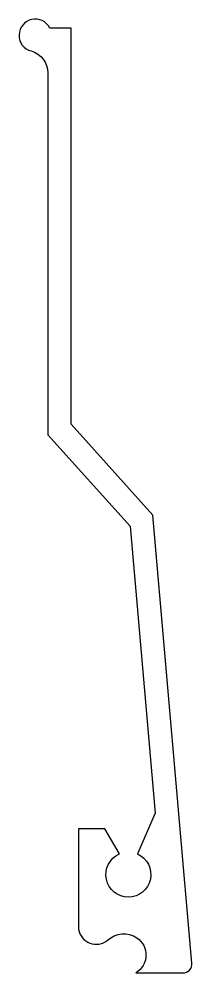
# Model space of a CAD drawing. Extents: x 254.1 to 263.7, y 206.4 to 259.3.
import ezdxf

# ---------------------------------------------------------------- set-up
doc = ezdxf.new("R2010")
doc.units = 0
doc.layers.add('ANA', color=220, linetype='CONTINUOUS')

msp = doc.modelspace()

# ---------------------------------------------------------------- linework, layer by layer
at = {"layer": 'ANA'}
msp.add_lwpolyline([(260.602, 206.359), (263.222, 206.359, 0.440011), (263.72, 206.903), (261.546, 231.754), (257.017, 236.784), (257.017, 258.759), (255.824, 258.759, 1.551553), (254.787, 257.489, -0.340322), (255.717, 256.281), (255.717, 236.208), (260.288, 231.131), (261.681, 215.218), (260.69, 212.955, -4.791288), (259.69, 212.955), (258.89, 214.359), (257.421, 214.359), (257.421, 208.78, 0.575155), (259.039, 208.17, -0.35298), (260.666, 208.303, -0.55035)], format="xyb", close=True, dxfattribs=at)

doc.saveas('drawing.dxf')
